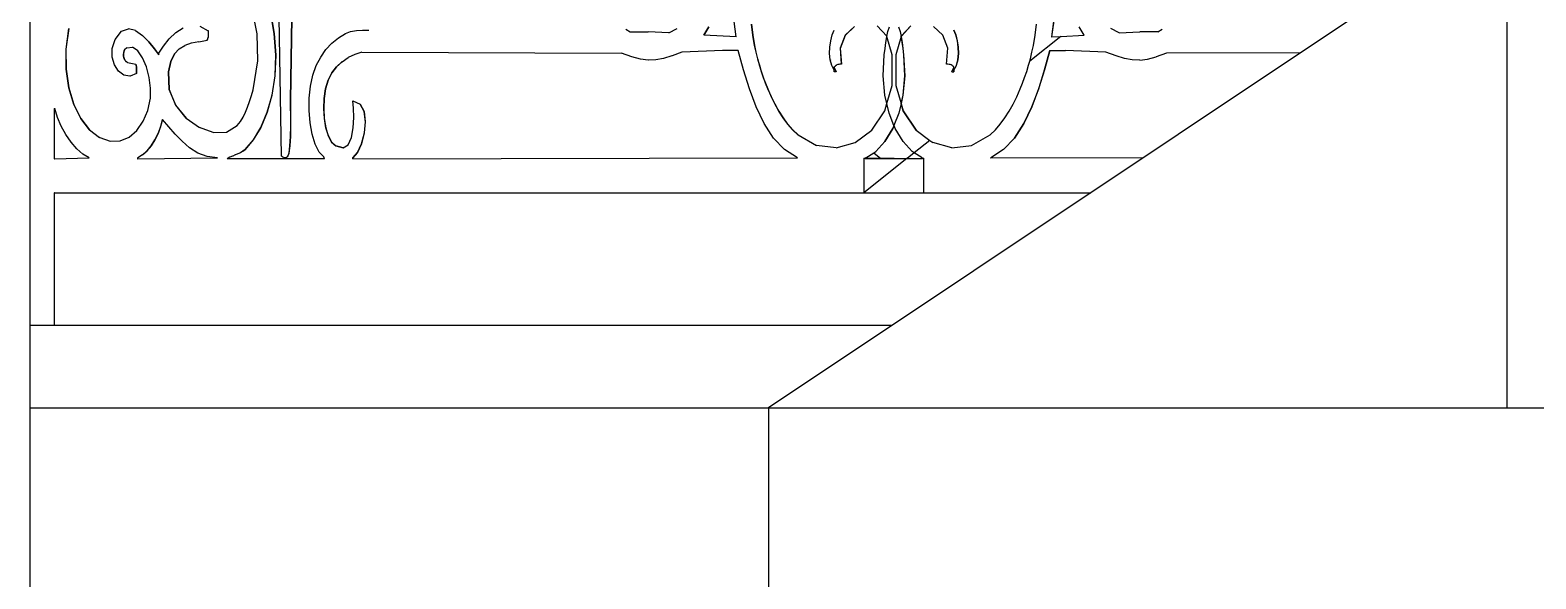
# Model space of a CAD drawing. Header units: inches. Extents: x -2812 to 9774, y -15726 to -746.
# Drawn here: x 3742.76 to 3779.46, y -9123.33 to -9109.97 of the extents above; entities that cross this region are included whole.
import ezdxf

# ---------------------------------------------------------------- set-up
doc = ezdxf.new("R2010")
doc.units = ezdxf.units.IN
doc.header["$LTSCALE"] = 17
doc.header["$MEASUREMENT"] = 0
doc.layers.add('OUTLINE', color=1, linetype='Continuous', lineweight=25)

msp = doc.modelspace()

# ---------------------------------------------------------------- linework, layer by layer
for p, q in [((3742.755, -9117.163), (3742.755, -9083.338)), ((3748.881, -9113.036), (3748.778, -9106.607)), ((3749.161, -9107.789), (3749.102, -9111.667)), ((3749.105, -9111.667), (3749.164, -9107.789)), ((3748.291, -9110.055), (3748.17, -9109.443)), ((3748.641, -9109.667), (3748.704, -9110.049)), ((3748.707, -9110.049), (3748.643, -9109.667)), ((3759.969, -9110.132), (3759.892, -9109.57)), ((3767.732, -9109.57), (3767.655, -9110.132)), ((3767.657, -9110.132), (3767.735, -9109.57)), ((3743.698, -9109.925), (3743.628, -9110.433)), ((3743.631, -9110.433), (3743.7, -9109.925)), ((3744.832, -9110.194), (3744.985, -9109.996)), ((3744.985, -9109.996), (3745.153, -9109.935)), ((3745.325, -9109.978), (3745.156, -9109.935)), ((3745.328, -9109.978), (3745.325, -9109.978)), ((3745.328, -9109.978), (3745.494, -9110.094)), ((3745.497, -9110.094), (3745.494, -9110.094)), ((3745.494, -9110.094), (3745.65, -9110.252)), ((3745.653, -9110.252), (3745.497, -9110.094)), ((3746.143, -9110.183), (3746.306, -9110.027)), ((3746.306, -9110.027), (3746.487, -9109.908)), ((3746.891, -9109.868), (3747.099, -9109.987)), ((3747.099, -9110.132), (3747.07, -9110.215)), ((3747.073, -9110.215), (3747.102, -9110.132)), ((3747.102, -9109.987), (3747.099, -9109.987)), ((3747.099, -9109.987), (3747.099, -9110.132)), ((3747.102, -9110.132), (3747.099, -9110.132)), ((3747.102, -9110.132), (3747.102, -9109.987)), ((3748.307, -9110.714), (3748.291, -9110.055)), ((3748.707, -9110.049), (3748.704, -9110.049)), ((3748.704, -9110.049), (3748.745, -9110.578)), ((3748.748, -9110.578), (3748.707, -9110.049)), ((3750.269, -9110.158), (3750.442, -9110.049)), ((3750.442, -9110.049), (3750.568, -9110.001)), ((3750.568, -9110.001), (3750.71, -9109.977)), ((3750.71, -9109.977), (3750.86, -9109.969)), ((3750.86, -9109.969), (3751.014, -9109.966)), ((3757.278, -9109.945), (3757.378, -9110.008)), ((3757.378, -9110.008), (3757.822, -9110.008)), ((3758.32, -9110.029), (3757.822, -9110.008)), ((3758.32, -9110.029), (3758.531, -9109.928)), ((3759.299, -9109.885), (3759.174, -9110.091)), ((3759.177, -9110.091), (3759.174, -9110.091)), ((3759.177, -9110.091), (3759.302, -9109.885)), ((3759.969, -9110.132), (3759.177, -9110.091)), ((3760.34, -9109.819), (3760.369, -9110.09)), ((3760.372, -9110.09), (3760.343, -9109.819)), ((3760.372, -9110.09), (3760.369, -9110.09)), ((3760.369, -9110.09), (3760.411, -9110.34)), ((3760.414, -9110.34), (3760.372, -9110.09)), ((3762.269, -9110.226), (3762.306, -9110.085)), ((3762.306, -9110.085), (3762.355, -9109.966)), ((3762.624, -9110.092), (3762.502, -9110.406)), ((3762.505, -9110.406), (3762.627, -9110.092)), ((3762.848, -9109.88), (3762.624, -9110.092)), ((3762.627, -9110.092), (3762.624, -9110.092)), ((3762.627, -9110.092), (3762.851, -9109.88)), ((3763.635, -9110.115), (3763.403, -9109.866)), ((3763.613, -9110.265), (3763.635, -9110.129)), ((3763.637, -9110.122), (3763.635, -9110.115)), ((3763.635, -9110.129), (3763.637, -9110.122)), ((3763.637, -9110.122), (3763.663, -9110.003)), ((3763.769, -9110.568), (3763.637, -9110.122)), ((3763.663, -9110.003), (3763.7, -9109.889)), ((3763.987, -9110.122), (3763.855, -9110.568)), ((3763.924, -9109.889), (3763.961, -9110.003)), ((3763.961, -9110.003), (3763.987, -9110.122)), ((3763.989, -9110.116), (3763.987, -9110.122)), ((3763.987, -9110.122), (3763.989, -9110.127)), ((3764.221, -9109.866), (3763.989, -9110.115)), ((3763.989, -9110.115), (3763.992, -9110.115)), ((3763.989, -9110.115), (3763.989, -9110.116)), ((3763.99, -9110.122), (3763.989, -9110.116)), ((3763.989, -9110.127), (3763.99, -9110.122)), ((3763.989, -9110.127), (3763.989, -9110.129)), ((3763.989, -9110.129), (3764.011, -9110.265)), ((3763.992, -9110.129), (3763.989, -9110.129)), ((3763.99, -9110.122), (3763.992, -9110.115)), ((3763.992, -9110.129), (3763.99, -9110.122)), ((3763.992, -9110.115), (3764.224, -9109.866)), ((3764.014, -9110.265), (3763.992, -9110.129)), ((3765, -9110.092), (3764.776, -9109.88)), ((3765.122, -9110.406), (3765, -9110.092)), ((3765.269, -9109.966), (3765.318, -9110.085)), ((3765.321, -9110.085), (3765.272, -9109.966)), ((3765.318, -9110.085), (3765.321, -9110.085)), ((3765.318, -9110.085), (3765.355, -9110.226)), ((3765.357, -9110.226), (3765.321, -9110.085)), ((3767.883, -9110.12), (3767.12, -9110.725)), ((3767.213, -9110.34), (3767.255, -9110.09)), ((3767.255, -9110.09), (3767.284, -9109.819)), ((3767.655, -9110.132), (3767.657, -9110.132)), ((3767.657, -9110.132), (3767.883, -9110.12)), ((3767.883, -9110.12), (3767.885, -9110.12)), ((3767.885, -9110.12), (3768.45, -9110.091)), ((3768.45, -9110.091), (3768.325, -9109.885)), ((3769.304, -9110.029), (3769.096, -9109.928)), ((3769.304, -9110.029), (3769.805, -9110.008)), ((3770.246, -9110.008), (3769.805, -9110.008)), ((3770.246, -9110.008), (3770.349, -9109.945)), ((3743.631, -9110.433), (3743.628, -9110.433)), ((3743.628, -9110.433), (3743.63, -9110.918)), ((3743.633, -9110.918), (3743.631, -9110.433)), ((3744.755, -9110.624), (3744.759, -9110.412)), ((3744.759, -9110.412), (3744.832, -9110.194)), ((3745.039, -9110.5), (3745.034, -9110.524)), ((3745.037, -9110.524), (3745.042, -9110.5)), ((3745.046, -9110.473), (3745.039, -9110.5)), ((3745.042, -9110.5), (3745.039, -9110.5)), ((3745.042, -9110.5), (3745.048, -9110.473)), ((3745.052, -9110.443), (3745.046, -9110.473)), ((3745.048, -9110.473), (3745.046, -9110.473)), ((3745.048, -9110.473), (3745.055, -9110.443)), ((3745.055, -9110.443), (3745.052, -9110.443)), ((3745.111, -9110.402), (3745.055, -9110.443)), ((3745.114, -9110.402), (3745.111, -9110.402)), ((3745.114, -9110.402), (3745.252, -9110.384)), ((3745.382, -9110.471), (3745.252, -9110.384)), ((3745.497, -9110.638), (3745.382, -9110.471)), ((3745.653, -9110.252), (3745.65, -9110.252)), ((3745.65, -9110.252), (3745.786, -9110.421)), ((3745.789, -9110.421), (3745.653, -9110.252)), ((3745.786, -9110.421), (3745.892, -9110.568)), ((3745.789, -9110.421), (3745.786, -9110.421)), ((3745.892, -9110.564), (3745.789, -9110.421)), ((3745.892, -9110.526), (3746.004, -9110.357)), ((3746.004, -9110.357), (3746.143, -9110.183)), ((3746.385, -9110.423), (3746.273, -9110.548)), ((3746.275, -9110.548), (3746.388, -9110.423)), ((3746.388, -9110.423), (3746.385, -9110.423)), ((3746.388, -9110.423), (3746.523, -9110.341)), ((3746.526, -9110.341), (3746.523, -9110.341)), ((3746.684, -9110.288), (3746.526, -9110.341)), ((3746.687, -9110.288), (3746.684, -9110.288)), ((3746.867, -9110.251), (3746.687, -9110.288)), ((3746.87, -9110.251), (3746.867, -9110.251)), ((3746.87, -9110.251), (3747.07, -9110.215)), ((3747.073, -9110.215), (3747.07, -9110.215)), ((3749.838, -9110.622), (3749.965, -9110.442)), ((3749.965, -9110.442), (3750.109, -9110.288)), ((3750.109, -9110.288), (3750.269, -9110.158)), ((3759.631, -9110.464), (3758.647, -9110.506)), ((3760.014, -9110.464), (3759.631, -9110.464)), ((3760.143, -9110.933), (3760.014, -9110.464)), ((3760.414, -9110.34), (3760.411, -9110.34)), ((3760.411, -9110.34), (3760.448, -9110.503)), ((3760.45, -9110.503), (3760.414, -9110.34)), ((3760.448, -9110.503), (3760.488, -9110.664)), ((3760.45, -9110.503), (3760.448, -9110.503)), ((3760.49, -9110.664), (3760.45, -9110.503)), ((3762.243, -9110.539), (3762.248, -9110.381)), ((3762.248, -9110.381), (3762.269, -9110.226)), ((3762.505, -9110.406), (3762.502, -9110.406)), ((3762.502, -9110.406), (3762.532, -9110.796)), ((3762.535, -9110.796), (3762.505, -9110.406)), ((3763.576, -9110.568), (3763.594, -9110.412)), ((3763.594, -9110.412), (3763.613, -9110.265)), ((3764.011, -9110.265), (3764.03, -9110.412)), ((3764.014, -9110.265), (3764.011, -9110.265)), ((3764.033, -9110.412), (3764.014, -9110.265)), ((3764.03, -9110.412), (3764.048, -9110.568)), ((3764.033, -9110.412), (3764.03, -9110.412)), ((3764.051, -9110.568), (3764.033, -9110.412)), ((3765.092, -9110.796), (3765.122, -9110.406)), ((3765.355, -9110.226), (3765.357, -9110.226)), ((3765.355, -9110.226), (3765.376, -9110.381)), ((3765.379, -9110.381), (3765.357, -9110.226)), ((3765.376, -9110.381), (3765.379, -9110.381)), ((3765.376, -9110.381), (3765.381, -9110.539)), ((3765.384, -9110.539), (3765.379, -9110.381)), ((3767.136, -9110.664), (3767.176, -9110.503)), ((3767.176, -9110.503), (3767.213, -9110.34)), ((3767.61, -9110.464), (3767.481, -9110.933)), ((3767.484, -9110.933), (3767.613, -9110.464)), ((3767.613, -9110.464), (3767.61, -9110.464)), ((3767.613, -9110.464), (3767.993, -9110.464)), ((3768.98, -9110.506), (3767.993, -9110.464)), ((3744.809, -9110.814), (3744.755, -9110.624)), ((3744.908, -9110.966), (3744.809, -9110.814)), ((3745.03, -9110.549), (3745.029, -9110.573)), ((3745.032, -9110.573), (3745.029, -9110.573)), ((3745.029, -9110.573), (3745.031, -9110.6)), ((3745.034, -9110.524), (3745.03, -9110.549)), ((3745.033, -9110.549), (3745.03, -9110.549)), ((3745.034, -9110.6), (3745.031, -9110.6)), ((3745.031, -9110.6), (3745.038, -9110.63)), ((3745.032, -9110.573), (3745.033, -9110.549)), ((3745.034, -9110.6), (3745.032, -9110.573)), ((3745.033, -9110.549), (3745.037, -9110.524)), ((3745.037, -9110.524), (3745.034, -9110.524)), ((3745.041, -9110.63), (3745.034, -9110.6)), ((3745.041, -9110.63), (3745.038, -9110.63)), ((3745.038, -9110.63), (3745.047, -9110.659)), ((3745.05, -9110.659), (3745.041, -9110.63)), ((3745.05, -9110.659), (3745.047, -9110.659)), ((3745.047, -9110.659), (3745.057, -9110.682)), ((3745.059, -9110.682), (3745.05, -9110.659)), ((3745.059, -9110.682), (3745.057, -9110.682)), ((3745.057, -9110.682), (3745.066, -9110.7)), ((3745.069, -9110.7), (3745.059, -9110.682)), ((3745.069, -9110.7), (3745.066, -9110.7)), ((3745.066, -9110.7), (3745.077, -9110.715)), ((3745.079, -9110.715), (3745.069, -9110.7)), ((3745.079, -9110.715), (3745.077, -9110.715)), ((3745.077, -9110.715), (3745.09, -9110.728)), ((3745.092, -9110.728), (3745.079, -9110.715)), ((3745.092, -9110.728), (3745.09, -9110.728)), ((3745.09, -9110.728), (3745.106, -9110.74)), ((3745.109, -9110.74), (3745.092, -9110.728)), ((3745.109, -9110.74), (3745.106, -9110.74)), ((3745.109, -9110.74), (3745.126, -9110.754)), ((3745.129, -9110.754), (3745.126, -9110.754)), ((3745.129, -9110.754), (3745.332, -9110.796)), ((3745.335, -9110.796), (3745.332, -9110.796)), ((3745.332, -9110.796), (3745.347, -9110.858)), ((3745.35, -9110.858), (3745.335, -9110.796)), ((3745.35, -9110.858), (3745.347, -9110.858)), ((3745.347, -9110.858), (3745.347, -9111.024)), ((3745.35, -9111.024), (3745.35, -9110.858)), ((3745.591, -9110.862), (3745.497, -9110.638)), ((3745.658, -9111.117), (3745.591, -9110.862)), ((3745.892, -9110.564), (3745.892, -9110.526)), ((3745.892, -9110.568), (3745.892, -9110.564)), ((3746.186, -9110.73), (3746.127, -9110.983)), ((3746.13, -9110.983), (3746.189, -9110.73)), ((3746.273, -9110.548), (3746.186, -9110.73)), ((3746.189, -9110.73), (3746.186, -9110.73)), ((3746.189, -9110.73), (3746.275, -9110.548)), ((3746.275, -9110.548), (3746.273, -9110.548)), ((3748.189, -9111.418), (3748.307, -9110.714)), ((3748.745, -9110.578), (3748.723, -9111.081)), ((3748.726, -9111.081), (3748.748, -9110.578)), ((3748.748, -9110.578), (3748.745, -9110.578)), ((3749.647, -9111.067), (3749.731, -9110.83)), ((3749.731, -9110.83), (3749.838, -9110.622)), ((3750.223, -9110.86), (3750.109, -9111.01)), ((3750.112, -9111.01), (3750.226, -9110.86)), ((3750.356, -9110.736), (3750.223, -9110.86)), ((3750.226, -9110.86), (3750.223, -9110.86)), ((3750.226, -9110.86), (3750.359, -9110.736)), ((3750.359, -9110.736), (3750.356, -9110.736)), ((3750.359, -9110.736), (3750.505, -9110.637)), ((3750.508, -9110.637), (3750.505, -9110.637)), ((3750.668, -9110.561), (3750.508, -9110.637)), ((3750.671, -9110.561), (3750.668, -9110.561)), ((3750.84, -9110.506), (3750.671, -9110.561)), ((3750.84, -9110.506), (3757.172, -9110.526)), ((3757.421, -9110.616), (3757.172, -9110.526)), ((3757.634, -9110.673), (3757.421, -9110.616)), ((3757.823, -9110.697), (3757.634, -9110.673)), ((3757.826, -9110.697), (3757.823, -9110.697)), ((3758.004, -9110.691), (3757.826, -9110.697)), ((3758.007, -9110.691), (3758.004, -9110.691)), ((3758.192, -9110.656), (3758.007, -9110.691)), ((3758.195, -9110.656), (3758.192, -9110.656)), ((3758.4, -9110.593), (3758.195, -9110.656)), ((3758.403, -9110.593), (3758.4, -9110.593)), ((3758.644, -9110.506), (3758.403, -9110.593)), ((3758.647, -9110.506), (3758.644, -9110.506)), ((3760.49, -9110.664), (3760.488, -9110.664)), ((3760.488, -9110.664), (3760.504, -9110.722)), ((3760.507, -9110.725), (3760.49, -9110.664)), ((3760.504, -9110.722), (3760.507, -9110.725)), ((3760.504, -9110.722), (3760.531, -9110.821)), ((3760.534, -9110.821), (3760.507, -9110.725)), ((3760.534, -9110.821), (3760.531, -9110.821)), ((3760.531, -9110.821), (3760.578, -9110.973)), ((3760.58, -9110.973), (3760.534, -9110.821)), ((3762.258, -9110.692), (3762.243, -9110.539)), ((3762.294, -9110.829), (3762.258, -9110.692)), ((3762.261, -9110.693), (3762.261, -9110.695)), ((3762.355, -9110.941), (3762.294, -9110.829)), ((3762.358, -9110.858), (3762.355, -9110.858)), ((3762.355, -9110.858), (3762.355, -9110.879)), ((3762.358, -9110.858), (3762.377, -9110.842)), ((3762.358, -9110.879), (3762.358, -9110.858)), ((3762.379, -9110.842), (3762.377, -9110.842)), ((3762.397, -9110.828), (3762.379, -9110.842)), ((3762.4, -9110.828), (3762.397, -9110.828)), ((3762.418, -9110.816), (3762.4, -9110.828)), ((3762.421, -9110.816), (3762.418, -9110.816)), ((3762.441, -9110.808), (3762.421, -9110.816)), ((3762.444, -9110.808), (3762.441, -9110.808)), ((3762.466, -9110.801), (3762.444, -9110.808)), ((3762.469, -9110.801), (3762.466, -9110.801)), ((3762.496, -9110.797), (3762.469, -9110.801)), ((3762.499, -9110.797), (3762.496, -9110.797)), ((3762.532, -9110.796), (3762.499, -9110.797)), ((3762.535, -9110.796), (3762.532, -9110.796)), ((3763.55, -9111.077), (3763.576, -9110.568)), ((3763.767, -9111.319), (3763.769, -9110.568)), ((3763.855, -9110.568), (3763.857, -9111.319)), ((3764.051, -9110.568), (3764.048, -9110.568)), ((3764.048, -9110.568), (3764.074, -9111.077)), ((3764.076, -9111.077), (3764.051, -9110.568)), ((3765.128, -9110.797), (3765.092, -9110.796)), ((3765.158, -9110.801), (3765.128, -9110.797)), ((3765.183, -9110.808), (3765.158, -9110.801)), ((3765.206, -9110.816), (3765.183, -9110.808)), ((3765.227, -9110.828), (3765.206, -9110.816)), ((3765.247, -9110.842), (3765.227, -9110.828)), ((3765.269, -9110.858), (3765.247, -9110.842)), ((3765.33, -9110.829), (3765.269, -9110.941)), ((3765.269, -9110.879), (3765.269, -9110.858)), ((3765.272, -9110.941), (3765.333, -9110.829)), ((3765.366, -9110.692), (3765.33, -9110.829)), ((3765.33, -9110.829), (3765.333, -9110.829)), ((3765.333, -9110.829), (3765.369, -9110.692)), ((3765.381, -9110.539), (3765.366, -9110.692)), ((3765.366, -9110.692), (3765.369, -9110.692)), ((3765.369, -9110.692), (3765.384, -9110.539)), ((3765.381, -9110.539), (3765.384, -9110.539)), ((3767.047, -9110.973), (3767.093, -9110.821)), ((3767.093, -9110.821), (3767.12, -9110.725)), ((3767.12, -9110.725), (3767.136, -9110.664)), ((3769.224, -9110.593), (3768.98, -9110.506)), ((3769.432, -9110.656), (3769.224, -9110.593)), ((3769.62, -9110.691), (3769.432, -9110.656)), ((3769.801, -9110.697), (3769.62, -9110.691)), ((3769.801, -9110.697), (3769.804, -9110.697)), ((3769.804, -9110.697), (3769.99, -9110.673)), ((3769.99, -9110.673), (3769.993, -9110.673)), ((3769.993, -9110.673), (3770.203, -9110.616)), ((3770.203, -9110.616), (3770.206, -9110.616)), ((3770.452, -9110.526), (3770.206, -9110.616)), ((3770.452, -9110.526), (3770.455, -9110.526)), ((3773.726, -9110.516), (3770.455, -9110.526)), ((3743.633, -9110.918), (3743.63, -9110.918)), ((3743.63, -9110.918), (3743.697, -9111.37)), ((3743.7, -9111.37), (3743.633, -9110.918)), ((3745.038, -9111.062), (3744.908, -9110.966)), ((3745.189, -9111.087), (3745.038, -9111.062)), ((3745.192, -9111.087), (3745.189, -9111.087)), ((3745.347, -9111.024), (3745.192, -9111.087)), ((3745.35, -9111.024), (3745.347, -9111.024)), ((3745.691, -9111.38), (3745.658, -9111.117)), ((3746.13, -9110.983), (3746.127, -9110.983)), ((3746.127, -9110.983), (3746.144, -9111.41)), ((3746.147, -9111.41), (3746.13, -9110.983)), ((3748.723, -9111.081), (3748.649, -9111.547)), ((3748.652, -9111.547), (3748.726, -9111.081)), ((3748.726, -9111.081), (3748.723, -9111.081)), ((3749.588, -9111.335), (3749.647, -9111.067)), ((3750.019, -9111.189), (3749.956, -9111.397)), ((3749.959, -9111.397), (3750.022, -9111.189)), ((3750.109, -9111.01), (3750.019, -9111.189)), ((3750.022, -9111.189), (3750.019, -9111.189)), ((3750.022, -9111.189), (3750.112, -9111.01)), ((3750.112, -9111.01), (3750.109, -9111.01)), ((3760.288, -9111.397), (3760.143, -9110.933)), ((3760.58, -9110.973), (3760.578, -9110.973)), ((3760.578, -9110.973), (3760.627, -9111.12)), ((3760.63, -9111.12), (3760.58, -9110.973)), ((3760.63, -9111.12), (3760.627, -9111.12)), ((3760.627, -9111.12), (3760.68, -9111.262)), ((3760.683, -9111.262), (3760.63, -9111.12)), ((3762.358, -9110.879), (3762.355, -9110.879)), ((3762.355, -9110.879), (3762.399, -9110.983)), ((3762.355, -9110.983), (3762.355, -9110.941)), ((3762.399, -9110.983), (3762.355, -9110.983)), ((3762.402, -9110.983), (3762.358, -9110.879)), ((3762.402, -9110.983), (3762.399, -9110.983)), ((3763.593, -9111.553), (3763.55, -9111.077)), ((3764.074, -9111.077), (3764.031, -9111.553)), ((3764.034, -9111.553), (3764.076, -9111.077)), ((3764.076, -9111.077), (3764.074, -9111.077)), ((3765.225, -9110.983), (3765.269, -9110.879)), ((3765.225, -9110.983), (3765.269, -9110.983)), ((3765.269, -9110.941), (3765.272, -9110.941)), ((3765.269, -9110.941), (3765.269, -9110.983)), ((3765.269, -9110.983), (3765.272, -9110.983)), ((3765.272, -9110.983), (3765.272, -9110.941)), ((3766.944, -9111.262), (3766.997, -9111.12)), ((3766.997, -9111.12), (3767.047, -9110.973)), ((3767.481, -9110.933), (3767.336, -9111.397)), ((3767.339, -9111.397), (3767.484, -9110.933)), ((3767.481, -9110.933), (3767.484, -9110.933)), ((3743.7, -9111.37), (3743.697, -9111.37)), ((3743.697, -9111.37), (3743.82, -9111.774)), ((3743.823, -9111.774), (3743.7, -9111.37)), ((3745.686, -9111.625), (3745.691, -9111.38)), ((3746.147, -9111.41), (3746.144, -9111.41)), ((3746.144, -9111.41), (3746.302, -9111.792)), ((3746.305, -9111.792), (3746.147, -9111.41)), ((3748.106, -9111.703), (3748.149, -9111.562)), ((3748.149, -9111.562), (3748.189, -9111.418)), ((3748.649, -9111.547), (3748.53, -9111.968)), ((3748.533, -9111.968), (3748.652, -9111.547)), ((3748.652, -9111.547), (3748.649, -9111.547)), ((3749.558, -9111.625), (3749.588, -9111.335)), ((3749.956, -9111.397), (3749.921, -9111.629)), ((3749.924, -9111.629), (3749.959, -9111.397)), ((3749.959, -9111.397), (3749.956, -9111.397)), ((3760.453, -9111.838), (3760.288, -9111.397)), ((3760.683, -9111.262), (3760.68, -9111.262)), ((3760.68, -9111.262), (3760.735, -9111.397)), ((3760.738, -9111.397), (3760.683, -9111.262)), ((3760.738, -9111.397), (3760.735, -9111.397)), ((3760.735, -9111.397), (3760.82, -9111.588)), ((3760.823, -9111.588), (3760.738, -9111.397)), ((3760.82, -9111.588), (3760.91, -9111.77)), ((3760.823, -9111.588), (3760.82, -9111.588)), ((3760.913, -9111.77), (3760.823, -9111.588)), ((3763.64, -9111.757), (3763.593, -9111.553)), ((3763.64, -9111.757), (3763.767, -9111.319)), ((3763.857, -9111.319), (3763.984, -9111.757)), ((3764.031, -9111.553), (3763.985, -9111.751)), ((3763.987, -9111.757), (3764.034, -9111.553)), ((3764.034, -9111.553), (3764.031, -9111.553)), ((3766.714, -9111.77), (3766.804, -9111.588)), ((3766.804, -9111.588), (3766.889, -9111.397)), ((3766.889, -9111.397), (3766.944, -9111.262)), ((3767.336, -9111.397), (3767.171, -9111.838)), ((3767.173, -9111.838), (3767.339, -9111.397)), ((3767.336, -9111.397), (3767.339, -9111.397)), ((3743.344, -9111.874), (3743.347, -9111.874)), ((3743.344, -9111.874), (3743.344, -9113.098)), ((3743.347, -9113.098), (3743.347, -9111.874)), ((3743.347, -9111.874), (3743.359, -9111.874)), ((3743.422, -9112.093), (3743.359, -9111.874)), ((3743.82, -9111.774), (3743.991, -9112.119)), ((3743.823, -9111.774), (3743.82, -9111.774)), ((3743.994, -9112.119), (3743.823, -9111.774)), ((3745.513, -9112.186), (3745.623, -9111.92)), ((3745.623, -9111.92), (3745.686, -9111.625)), ((3746.305, -9111.792), (3746.302, -9111.792)), ((3746.302, -9111.792), (3746.561, -9112.108)), ((3746.563, -9112.108), (3746.305, -9111.792)), ((3747.947, -9112.087), (3748.006, -9111.967)), ((3748.006, -9111.967), (3748.058, -9111.839)), ((3748.058, -9111.839), (3748.106, -9111.703)), ((3748.53, -9111.968), (3748.376, -9112.335)), ((3748.379, -9112.335), (3748.533, -9111.968)), ((3748.533, -9111.968), (3748.53, -9111.968)), ((3749.102, -9111.667), (3749.103, -9111.829)), ((3749.105, -9111.667), (3749.102, -9111.667)), ((3749.106, -9111.829), (3749.103, -9111.829)), ((3749.103, -9111.829), (3749.104, -9112.05)), ((3749.106, -9111.829), (3749.105, -9111.667)), ((3749.107, -9112.05), (3749.106, -9111.829)), ((3749.557, -9111.928), (3749.558, -9111.625)), ((3749.582, -9112.226), (3749.557, -9111.928)), ((3749.921, -9111.629), (3749.911, -9111.874)), ((3749.913, -9111.874), (3749.911, -9111.874)), ((3749.911, -9111.874), (3749.925, -9112.117)), ((3749.913, -9111.874), (3749.924, -9111.629)), ((3749.927, -9112.117), (3749.913, -9111.874)), ((3749.924, -9111.629), (3749.921, -9111.629)), ((3750.622, -9111.688), (3750.619, -9111.688)), ((3750.639, -9111.865), (3750.619, -9111.688)), ((3750.622, -9111.688), (3750.622, -9111.689)), ((3750.622, -9111.688), (3750.798, -9111.767)), ((3750.646, -9112.098), (3750.639, -9111.865)), ((3750.798, -9111.767), (3750.896, -9111.949)), ((3750.801, -9111.767), (3750.798, -9111.767)), ((3750.899, -9111.949), (3750.801, -9111.767)), ((3750.896, -9111.949), (3750.926, -9112.196)), ((3750.899, -9111.949), (3750.896, -9111.949)), ((3750.929, -9112.196), (3750.899, -9111.949)), ((3760.647, -9112.242), (3760.453, -9111.838)), ((3760.913, -9111.77), (3760.91, -9111.77)), ((3760.91, -9111.77), (3761.006, -9111.943)), ((3761.009, -9111.943), (3760.913, -9111.77)), ((3761.009, -9111.943), (3761.006, -9111.943)), ((3761.006, -9111.943), (3761.109, -9112.105)), ((3761.112, -9112.105), (3761.009, -9111.943)), ((3763.274, -9112.4), (3763.588, -9111.934)), ((3763.588, -9111.934), (3763.64, -9111.757)), ((3763.693, -9111.986), (3763.64, -9111.757)), ((3763.984, -9111.757), (3763.931, -9111.986)), ((3763.985, -9111.751), (3763.984, -9111.757)), ((3763.984, -9111.757), (3763.986, -9111.762)), ((3763.987, -9111.757), (3763.985, -9111.751)), ((3763.986, -9111.762), (3763.987, -9111.757)), ((3763.986, -9111.762), (3764.036, -9111.934)), ((3764.038, -9111.934), (3763.987, -9111.757)), ((3764.036, -9111.934), (3764.35, -9112.4)), ((3764.036, -9111.934), (3764.038, -9111.934)), ((3764.352, -9112.4), (3764.038, -9111.934)), ((3766.515, -9112.105), (3766.618, -9111.943)), ((3766.618, -9111.943), (3766.714, -9111.77)), ((3767.171, -9111.838), (3766.977, -9112.242)), ((3766.98, -9112.242), (3767.173, -9111.838)), ((3767.171, -9111.838), (3767.173, -9111.838)), ((3743.512, -9112.308), (3743.422, -9112.093)), ((3743.623, -9112.511), (3743.512, -9112.308)), ((3743.994, -9112.119), (3743.991, -9112.119)), ((3743.991, -9112.119), (3744.204, -9112.392)), ((3744.206, -9112.392), (3743.994, -9112.119)), ((3745.36, -9112.407), (3745.513, -9112.186)), ((3745.935, -9112.317), (3745.873, -9112.484)), ((3745.876, -9112.484), (3745.938, -9112.317)), ((3745.98, -9112.144), (3745.935, -9112.317)), ((3745.938, -9112.317), (3745.935, -9112.317)), ((3745.938, -9112.317), (3745.982, -9112.146)), ((3745.982, -9112.146), (3745.98, -9112.144)), ((3746.134, -9112.318), (3745.982, -9112.146)), ((3746.292, -9112.499), (3746.134, -9112.318)), ((3746.563, -9112.108), (3746.561, -9112.108)), ((3746.563, -9112.108), (3746.88, -9112.336)), ((3746.883, -9112.336), (3746.88, -9112.336)), ((3747.221, -9112.457), (3746.883, -9112.336)), ((3747.543, -9112.448), (3747.806, -9112.289)), ((3747.806, -9112.289), (3747.881, -9112.195)), ((3747.881, -9112.195), (3747.947, -9112.087)), ((3748.376, -9112.335), (3748.196, -9112.639)), ((3748.198, -9112.639), (3748.379, -9112.335)), ((3748.379, -9112.335), (3748.376, -9112.335)), ((3749.104, -9112.303), (3749.099, -9112.558)), ((3749.101, -9112.558), (3749.107, -9112.303)), ((3749.104, -9112.05), (3749.104, -9112.303)), ((3749.107, -9112.05), (3749.104, -9112.05)), ((3749.107, -9112.303), (3749.104, -9112.303)), ((3749.107, -9112.303), (3749.107, -9112.05)), ((3749.632, -9112.504), (3749.582, -9112.226)), ((3749.927, -9112.117), (3749.925, -9112.117)), ((3749.925, -9112.117), (3749.962, -9112.345)), ((3749.965, -9112.345), (3749.927, -9112.117)), ((3750.633, -9112.349), (3750.646, -9112.098)), ((3750.926, -9112.196), (3750.901, -9112.47)), ((3750.904, -9112.47), (3750.929, -9112.196)), ((3750.929, -9112.196), (3750.926, -9112.196)), ((3760.875, -9112.594), (3760.647, -9112.242)), ((3761.112, -9112.105), (3761.109, -9112.105)), ((3761.109, -9112.105), (3761.22, -9112.255)), ((3761.223, -9112.255), (3761.112, -9112.105)), ((3761.223, -9112.255), (3761.22, -9112.255)), ((3761.22, -9112.255), (3761.34, -9112.393)), ((3761.343, -9112.393), (3761.223, -9112.255)), ((3763.812, -9112.286), (3763.693, -9111.986)), ((3763.812, -9112.286), (3763.781, -9112.365)), ((3763.784, -9112.365), (3763.813, -9112.29)), ((3763.931, -9111.986), (3763.812, -9112.286)), ((3763.813, -9112.29), (3763.812, -9112.286)), ((3763.843, -9112.365), (3763.813, -9112.29)), ((3766.284, -9112.393), (3766.404, -9112.255)), ((3766.404, -9112.255), (3766.515, -9112.105)), ((3766.977, -9112.242), (3766.749, -9112.594)), ((3766.752, -9112.594), (3766.98, -9112.242)), ((3766.977, -9112.242), (3766.98, -9112.242)), ((3743.752, -9112.697), (3743.623, -9112.511)), ((3743.894, -9112.858), (3743.752, -9112.697)), ((3744.206, -9112.392), (3744.204, -9112.392)), ((3744.206, -9112.392), (3744.449, -9112.579)), ((3744.451, -9112.579), (3744.449, -9112.579)), ((3744.451, -9112.579), (3744.709, -9112.671)), ((3744.709, -9112.671), (3744.952, -9112.664)), ((3744.952, -9112.664), (3745.171, -9112.571)), ((3745.171, -9112.571), (3745.36, -9112.407)), ((3745.796, -9112.642), (3745.706, -9112.784)), ((3745.709, -9112.784), (3745.799, -9112.642)), ((3745.873, -9112.484), (3745.796, -9112.642)), ((3745.799, -9112.642), (3745.796, -9112.642)), ((3745.799, -9112.642), (3745.876, -9112.484)), ((3745.876, -9112.484), (3745.873, -9112.484)), ((3746.461, -9112.674), (3746.292, -9112.499)), ((3746.643, -9112.832), (3746.461, -9112.674)), ((3747.221, -9112.457), (3747.543, -9112.448)), ((3748.196, -9112.639), (3747.998, -9112.87)), ((3748, -9112.87), (3748.198, -9112.639)), ((3748.198, -9112.639), (3748.196, -9112.639)), ((3749.099, -9112.558), (3749.086, -9112.787)), ((3749.089, -9112.787), (3749.101, -9112.558)), ((3749.101, -9112.558), (3749.099, -9112.558)), ((3749.705, -9112.746), (3749.632, -9112.504)), ((3749.965, -9112.345), (3749.962, -9112.345)), ((3749.962, -9112.345), (3750.022, -9112.541)), ((3750.025, -9112.541), (3749.965, -9112.345)), ((3750.025, -9112.541), (3750.022, -9112.541)), ((3750.022, -9112.541), (3750.104, -9112.694)), ((3750.107, -9112.694), (3750.025, -9112.541)), ((3750.107, -9112.694), (3750.104, -9112.694)), ((3750.104, -9112.694), (3750.206, -9112.787)), ((3750.209, -9112.787), (3750.107, -9112.694)), ((3750.51, -9112.756), (3750.59, -9112.581)), ((3750.59, -9112.581), (3750.633, -9112.349)), ((3750.901, -9112.47), (3750.833, -9112.733)), ((3750.835, -9112.733), (3750.904, -9112.47)), ((3750.904, -9112.47), (3750.901, -9112.47)), ((3761.142, -9112.877), (3760.875, -9112.594)), ((3761.343, -9112.393), (3761.34, -9112.393)), ((3761.34, -9112.393), (3761.471, -9112.517)), ((3761.474, -9112.517), (3761.343, -9112.393)), ((3761.474, -9112.517), (3761.471, -9112.517)), ((3761.474, -9112.517), (3761.923, -9112.775)), ((3762.401, -9112.833), (3762.865, -9112.704)), ((3762.865, -9112.704), (3763.274, -9112.4)), ((3763.59, -9112.68), (3763.367, -9112.921)), ((3763.37, -9112.921), (3763.593, -9112.68)), ((3763.781, -9112.365), (3763.59, -9112.68)), ((3763.593, -9112.68), (3763.59, -9112.68)), ((3763.593, -9112.68), (3763.784, -9112.365)), ((3763.784, -9112.365), (3763.781, -9112.365)), ((3764.034, -9112.68), (3763.843, -9112.365)), ((3764.257, -9112.921), (3764.034, -9112.68)), ((3764.688, -9112.651), (3764.307, -9112.953)), ((3764.35, -9112.4), (3764.352, -9112.4)), ((3764.352, -9112.4), (3764.688, -9112.651)), ((3764.688, -9112.651), (3764.759, -9112.704)), ((3764.759, -9112.704), (3764.762, -9112.704)), ((3765.223, -9112.833), (3764.762, -9112.704)), ((3765.701, -9112.775), (3766.153, -9112.517)), ((3766.153, -9112.517), (3766.284, -9112.393)), ((3766.749, -9112.594), (3766.482, -9112.877)), ((3766.484, -9112.877), (3766.752, -9112.594)), ((3766.749, -9112.594), (3766.752, -9112.594)), ((3744.044, -9112.987), (3743.894, -9112.858)), ((3744.198, -9113.077), (3744.044, -9112.987)), ((3745.494, -9113.007), (3745.379, -9113.077)), ((3745.604, -9112.908), (3745.494, -9113.007)), ((3745.497, -9113.007), (3745.494, -9113.007)), ((3745.497, -9113.007), (3745.607, -9112.908)), ((3745.706, -9112.784), (3745.604, -9112.908)), ((3745.607, -9112.908), (3745.604, -9112.908)), ((3745.607, -9112.908), (3745.709, -9112.784)), ((3745.709, -9112.784), (3745.706, -9112.784)), ((3746.844, -9112.959), (3746.643, -9112.832)), ((3747.068, -9113.045), (3746.844, -9112.959)), ((3747.32, -9113.077), (3747.068, -9113.045)), ((3747.624, -9113.062), (3747.559, -9113.098)), ((3747.627, -9113.062), (3747.624, -9113.062)), ((3747.691, -9113.033), (3747.627, -9113.062)), ((3747.694, -9113.033), (3747.691, -9113.033)), ((3747.756, -9113.007), (3747.694, -9113.033)), ((3747.759, -9113.007), (3747.756, -9113.007)), ((3747.82, -9112.981), (3747.759, -9113.007)), ((3747.822, -9112.981), (3747.82, -9112.981)), ((3747.881, -9112.952), (3747.822, -9112.981)), ((3747.884, -9112.952), (3747.881, -9112.952)), ((3747.94, -9112.916), (3747.884, -9112.952)), ((3747.998, -9112.87), (3747.94, -9112.916)), ((3747.943, -9112.916), (3747.94, -9112.916)), ((3747.943, -9112.916), (3748, -9112.87)), ((3748, -9112.87), (3747.998, -9112.87)), ((3748.9, -9113.048), (3748.881, -9113.036)), ((3748.919, -9113.059), (3748.9, -9113.048)), ((3748.939, -9113.068), (3748.919, -9113.059)), ((3748.96, -9113.073), (3748.939, -9113.068)), ((3748.982, -9113.073), (3748.96, -9113.073)), ((3748.985, -9113.073), (3748.982, -9113.073)), ((3749.005, -9113.068), (3748.985, -9113.073)), ((3749.007, -9113.068), (3749.005, -9113.068)), ((3749.028, -9113.056), (3749.007, -9113.068)), ((3749.063, -9112.963), (3749.028, -9113.056)), ((3749.031, -9113.056), (3749.028, -9113.056)), ((3749.031, -9113.056), (3749.066, -9112.963)), ((3749.086, -9112.787), (3749.063, -9112.963)), ((3749.066, -9112.963), (3749.063, -9112.963)), ((3749.066, -9112.963), (3749.089, -9112.787)), ((3749.089, -9112.787), (3749.086, -9112.787)), ((3749.799, -9112.935), (3749.705, -9112.746)), ((3749.912, -9113.056), (3749.799, -9112.935)), ((3749.927, -9113.098), (3749.912, -9113.056)), ((3750.209, -9112.787), (3750.206, -9112.787)), ((3750.386, -9112.837), (3750.209, -9112.787)), ((3750.209, -9112.787), (3750.385, -9112.837)), ((3750.385, -9112.837), (3750.386, -9112.837)), ((3750.386, -9112.837), (3750.51, -9112.756)), ((3750.734, -9112.948), (3750.619, -9113.077)), ((3750.622, -9113.077), (3750.737, -9112.948)), ((3750.833, -9112.733), (3750.734, -9112.948)), ((3750.737, -9112.948), (3750.734, -9112.948)), ((3750.737, -9112.948), (3750.835, -9112.733)), ((3750.835, -9112.733), (3750.833, -9112.733)), ((3761.457, -9113.077), (3761.142, -9112.877)), ((3761.926, -9112.775), (3761.923, -9112.775)), ((3762.401, -9112.833), (3761.926, -9112.775)), ((3763.124, -9113.077), (3763.32, -9112.953)), ((3763.318, -9112.952), (3763.32, -9112.953)), ((3763.32, -9112.953), (3763.367, -9112.921)), ((3763.32, -9112.953), (3763.494, -9113.09)), ((3763.37, -9112.921), (3763.367, -9112.921)), ((3764.307, -9112.953), (3764.133, -9113.09)), ((3764.307, -9112.953), (3764.257, -9112.921)), ((3764.503, -9113.077), (3764.307, -9112.953)), ((3765.223, -9112.833), (3765.701, -9112.775)), ((3766.482, -9112.877), (3766.17, -9113.077)), ((3766.482, -9112.877), (3766.484, -9112.877)), ((3743.344, -9113.098), (3743.347, -9113.098)), ((3743.347, -9113.098), (3744.198, -9113.077)), ((3745.379, -9113.077), (3745.376, -9113.077)), ((3745.376, -9113.077), (3745.376, -9113.098)), ((3745.376, -9113.098), (3745.379, -9113.098)), ((3745.379, -9113.098), (3745.379, -9113.077)), ((3745.379, -9113.098), (3747.32, -9113.077)), ((3747.559, -9113.098), (3747.556, -9113.098)), ((3749.927, -9113.098), (3747.559, -9113.098)), ((3750.622, -9113.077), (3750.619, -9113.077)), ((3750.619, -9113.077), (3750.619, -9113.098)), ((3750.619, -9113.098), (3750.622, -9113.098)), ((3750.622, -9113.098), (3750.622, -9113.077)), ((3750.622, -9113.098), (3761.457, -9113.077)), ((3763.077, -9113.087), (3763.077, -9113.927)), ((3763.077, -9113.087), (3763.121, -9113.088)), ((3764.127, -9113.095), (3763.077, -9113.927)), ((3763.124, -9113.077), (3763.121, -9113.077)), ((3763.121, -9113.077), (3763.121, -9113.088)), ((3763.124, -9113.088), (3763.121, -9113.088)), ((3763.121, -9113.088), (3763.121, -9113.098)), ((3763.121, -9113.098), (3763.812, -9113.093)), ((3763.124, -9113.088), (3763.124, -9113.077)), ((3763.494, -9113.09), (3763.124, -9113.088)), ((3763.812, -9113.093), (3763.494, -9113.09)), ((3763.813, -9113.093), (3763.812, -9113.093)), ((3763.813, -9113.093), (3764.133, -9113.09)), ((3763.813, -9113.093), (3764.127, -9113.095)), ((3764.133, -9113.09), (3764.127, -9113.095)), ((3764.127, -9113.095), (3764.503, -9113.098)), ((3764.133, -9113.09), (3764.503, -9113.088)), ((3764.503, -9113.088), (3764.503, -9113.077)), ((3764.503, -9113.088), (3764.542, -9113.087)), ((3764.503, -9113.098), (3764.503, -9113.088)), ((3764.542, -9113.927), (3764.542, -9113.087)), ((3766.167, -9113.077), (3766.17, -9113.077)), ((3769.873, -9113.084), (3766.17, -9113.077)), ((3743.344, -9113.927), (3743.344, -9117.163)), ((3743.347, -9113.927), (3743.344, -9113.927)), ((3743.347, -9117.163), (3743.347, -9113.927)), ((3743.347, -9113.927), (3763.077, -9113.927)), ((3763.077, -9113.927), (3764.542, -9113.927)), ((3764.542, -9113.927), (3768.608, -9113.927)), ((3743.344, -9117.163), (3742.755, -9117.163)), ((3763.755, -9117.163), (3742.755, -9117.163)), ((3743.347, -9117.163), (3743.344, -9117.163))]:
    msp.add_line(p, q)
at = {"layer": 'OUTLINE'}
for p, q in [((3778.755, -9119.163), (3778.755, -9012.163)), ((3742.755, -9124.163), (3742.755, -9083.163)), ((3778.755, -9107.163), (3760.755, -9119.163)), ((3742.755, -9122.163), (3742.755, -9117.163)), ((3742.755, -9119.163), (4238.755, -9119.163)), ((3760.755, -9119.163), (3760.755, -9124.163))]:
    msp.add_line(p, q, dxfattribs=at)

doc.saveas('drawing.dxf')
